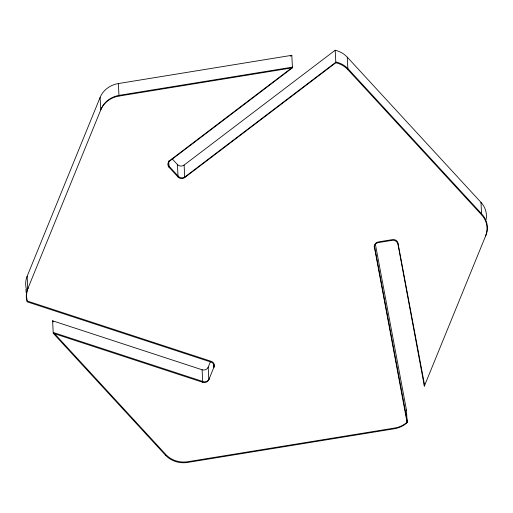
<?xml version="1.0" encoding="UTF-8"?>
<svg xmlns="http://www.w3.org/2000/svg" width="513" height="513" viewBox="0 0 513 513"><rect width="100%" height="100%" fill="white"/><g stroke="black" fill="none" stroke-linecap="round" stroke-linejoin="round"><path stroke-width="0.77" d="M26.445 289.294A23.707 21.488 -2.9 0 1 27.131 276.283L100.112 97.425A23.707 21.488 -2.9 0 1 118.362 83.555L291.814 55.308L292.448 67.812L169.623 161.146A4.739 4.296 -2.9 0 0 168.995 167.2L178.069 177.049A4.739 4.296 -2.9 0 0 184.744 177.562L335.829 62.746L335.194 50.242A23.707 21.488 -2.9 0 1 347.275 57.174L480.989 202.372A23.707 21.488 -2.9 0 1 486.119 219.538M213.575 363.653L213.774 367.558A4.739 4.296 -2.9 0 0 210.978 362.056L27.08 301.804A23.707 21.488 -2.9 0 1 27.766 288.793L101.035 109.211A23.707 21.488 -2.9 0 1 119.292 95.335L292.743 67.088L169.918 160.422A4.739 4.296 -2.9 0 0 169.29 166.481L178.364 176.331A4.739 4.296 -2.9 0 0 185.039 176.838L336.124 62.028A23.707 21.488 -2.9 0 1 348.205 68.96L481.919 214.158A23.707 21.488 -2.9 0 1 485.882 235.307L424.347 386.122L397.594 242.245M208.188 367.186A4.739 4.296 -2.9 0 1 202.096 369.77L52.602 320.792L53.237 333.296L202.731 382.281A4.739 4.296 -2.9 0 0 208.823 379.691L208.188 367.186L210.516 361.473M208.823 379.691L214.068 366.84A4.739 4.296 -2.9 0 0 211.273 361.338L27.375 301.08A23.707 21.488 -2.9 0 1 28.061 288.069M290.538 56.27L291.814 55.308M172.099 158.748L177.434 164.545A4.739 4.296 -2.9 0 0 184.109 165.051L335.194 50.242M100.112 97.425L100.74 109.929A23.707 21.488 -2.9 0 1 118.997 96.059L292.448 67.812M335.829 62.746A23.707 21.488 -2.9 0 1 347.91 69.678L481.624 214.876A23.707 21.488 -2.9 0 1 485.587 236.031L485.548 235.249M52.602 320.792L53.685 321.965M53.237 333.296L165.442 455.14A23.707 21.488 -2.9 0 0 187.662 462.425L394.356 428.759A23.707 21.488 -2.9 0 0 407.117 422.68L406.482 410.176L375.292 243.739M424.642 385.398L397.966 243.085A4.739 4.296 -2.9 0 0 392.503 239.616L378.479 241.899A4.739 4.296 -2.9 0 0 374.599 246.894L407.412 421.962A23.707 21.488 -2.9 0 1 394.651 428.041L187.957 461.7A23.707 21.488 -2.9 0 1 165.737 454.422L53.532 332.571L203.026 381.557A4.739 4.296 -2.9 0 0 209.118 378.972M374.227 246.048L407.117 422.68M480.989 202.372L481.624 214.876M424.225 383.775L424.347 386.122M347.275 57.174L347.91 69.678M202.096 369.77L202.731 382.281M184.109 165.051L184.744 177.562M177.434 164.545L178.069 177.049M168.681 160.947L168.995 167.2M165.404 454.358L165.442 455.14M118.362 83.555L118.997 96.059M27.131 276.283L27.766 288.793M25.945 289.197L26.099 292.327M397.671 243.81A4.739 4.296 -2.9 0 0 392.208 240.34L378.184 242.623A4.739 4.296 -2.9 0 0 374.304 247.612M406.482 410.176A23.707 21.488 -2.9 0 1 405.834 410.746"/></g></svg>
